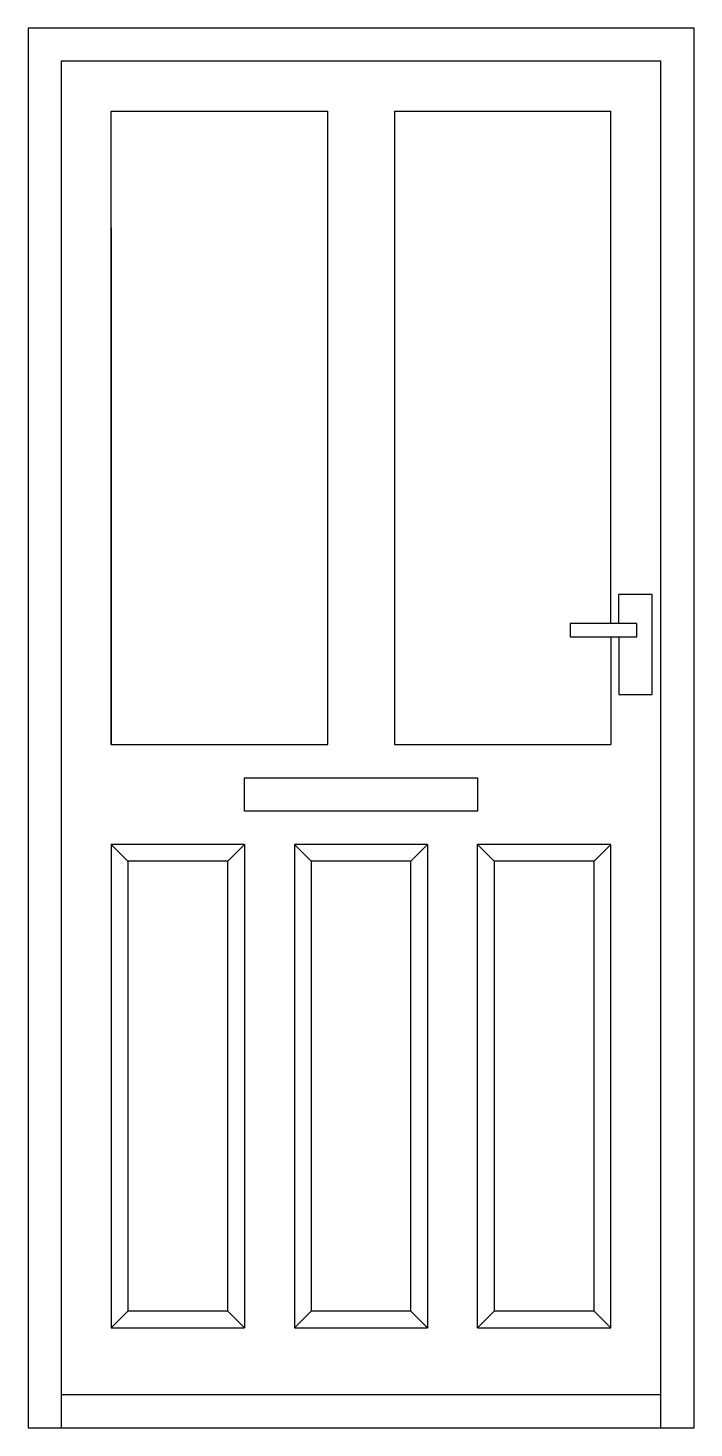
# Model space of a CAD drawing. Header units: millimetres. Extents: x -740.7 to -739.7, y 1763.63 to 1765.73.
import ezdxf

# ---------------------------------------------------------------- set-up
doc = ezdxf.new("R2010")
doc.units = ezdxf.units.MM
doc.header["$LTSCALE"] = 10
doc.layers.add('Portas', color=2, linetype='Continuous')

msp = doc.modelspace()

# ---------------------------------------------------------------- linework, layer by layer
at = {"layer": 'Portas'}
for p, q in [((-739.699, 1765.7299), (-740.699, 1765.7299)), ((-740.699, 1765.7299), (-740.699, 1763.63)), ((-739.699, 1763.63), (-739.699, 1765.7299)), ((-740.699, 1763.63), (-739.699, 1763.63))]:
    msp.add_line(p, q, dxfattribs=at)
at = {"layer": 'Portas', "color": 1}
for p, q in [((-740.649, 1765.68), (-740.649, 1763.63)), ((-739.749, 1765.68), (-740.649, 1765.68)), ((-739.749, 1763.63), (-739.749, 1765.68)), ((-740.574, 1764.655), (-740.574, 1765.605)), ((-740.574, 1765.605), (-740.249, 1765.605)), ((-740.249, 1764.655), (-740.249, 1765.605)), ((-740.149, 1765.605), (-740.149, 1764.655)), ((-740.149, 1765.605), (-739.824, 1765.605)), ((-739.824, 1764.8367), (-739.824, 1765.605)), ((-740.574, 1765.43), (-740.574, 1764.655)), ((-740.574, 1764.655), (-740.574, 1765.43)), ((-740.574, 1764.955), (-740.574, 1764.655)), ((-739.824, 1764.8367), (-739.824, 1764.955)), ((-739.812, 1764.8367), (-739.812, 1764.88)), ((-739.762, 1764.88), (-739.812, 1764.88)), ((-739.762, 1764.73), (-739.762, 1764.88)), ((-739.7851, 1764.8367), (-739.8851, 1764.8367)), ((-739.8851, 1764.8367), (-739.8851, 1764.8167)), ((-739.7851, 1764.8167), (-739.7851, 1764.8367)), ((-739.8851, 1764.8167), (-739.7851, 1764.8167)), ((-739.824, 1764.8167), (-739.824, 1764.655)), ((-739.824, 1764.8167), (-739.824, 1764.655)), ((-739.824, 1764.8167), (-739.824, 1764.655)), ((-739.812, 1764.8167), (-739.812, 1764.73)), ((-739.812, 1764.73), (-739.762, 1764.73)), ((-740.574, 1764.655), (-740.249, 1764.655)), ((-740.149, 1764.655), (-739.824, 1764.655)), ((-740.024, 1764.655), (-739.824, 1764.655)), ((-740.3741, 1764.605), (-740.024, 1764.605)), ((-740.3741, 1764.555), (-740.3741, 1764.605)), ((-740.024, 1764.605), (-740.024, 1764.555)), ((-740.024, 1764.555), (-740.3741, 1764.555)), ((-740.5491, 1764.48), (-740.574, 1764.505)), ((-740.3741, 1764.505), (-740.574, 1764.505)), ((-740.574, 1764.505), (-740.574, 1763.78)), ((-740.3991, 1764.48), (-740.3741, 1764.505)), ((-740.3741, 1764.505), (-740.3741, 1763.78)), ((-740.0991, 1764.505), (-740.2991, 1764.505)), ((-740.2741, 1764.48), (-740.2991, 1764.505)), ((-740.2991, 1764.505), (-740.2991, 1763.78)), ((-740.1241, 1764.48), (-740.0991, 1764.505)), ((-740.0991, 1764.505), (-740.0991, 1763.78)), ((-739.8241, 1764.505), (-740.0241, 1764.505)), ((-739.9991, 1764.48), (-740.0241, 1764.505)), ((-740.0241, 1763.78), (-740.0241, 1764.505)), ((-739.8491, 1764.48), (-739.8241, 1764.505)), ((-739.8241, 1763.78), (-739.8241, 1764.505)), ((-740.3991, 1764.48), (-740.5491, 1764.48)), ((-740.5491, 1764.48), (-740.5491, 1763.805)), ((-740.3991, 1763.805), (-740.3991, 1764.48)), ((-740.1241, 1764.48), (-740.2741, 1764.48)), ((-740.2741, 1764.48), (-740.2741, 1763.805)), ((-740.1241, 1763.805), (-740.1241, 1764.48)), ((-739.8491, 1764.48), (-739.9991, 1764.48)), ((-739.9991, 1764.48), (-739.9991, 1763.805)), ((-739.8491, 1763.805), (-739.8491, 1764.48)), ((-740.574, 1763.78), (-740.5491, 1763.805)), ((-740.3991, 1763.805), (-740.5491, 1763.805)), ((-740.3741, 1763.78), (-740.3991, 1763.805)), ((-740.2991, 1763.78), (-740.2741, 1763.805)), ((-740.1241, 1763.805), (-740.2741, 1763.805)), ((-740.0991, 1763.78), (-740.1241, 1763.805)), ((-740.0241, 1763.78), (-739.9991, 1763.805)), ((-739.8491, 1763.805), (-739.9991, 1763.805)), ((-739.8241, 1763.78), (-739.8491, 1763.805)), ((-740.574, 1763.78), (-740.3741, 1763.78)), ((-740.2991, 1763.78), (-740.0991, 1763.78)), ((-740.0241, 1763.78), (-739.8241, 1763.78)), ((-740.649, 1763.68), (-739.749, 1763.68))]:
    msp.add_line(p, q, dxfattribs=at)

doc.saveas('drawing.dxf')
